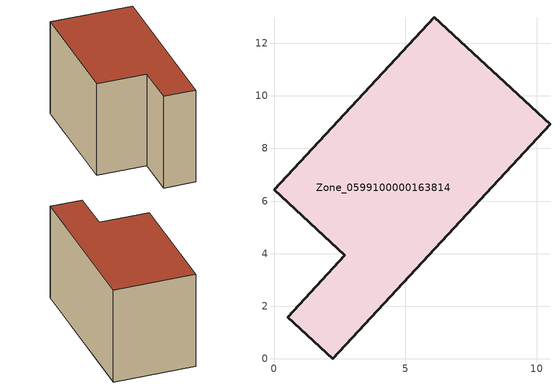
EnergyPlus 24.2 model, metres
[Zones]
Zone_0599100000163814
 floor ground (C_G): 10.5,8.93 2.24,0 0.52,1.58 2.69,3.94 0,6.42 6.09,12.99 z0
 wall outside (C_F): 2.24,0 10.5,8.93 6.09,12.99 0,6.42 2.69,3.94 0.52,1.58 2.24,0 z0:7.22
 roof outside (C_R): 0.52,1.58 2.24,0 10.5,8.93 6.09,12.99 0,6.42 2.69,3.94 z7.22
[BUILDING]
Pand.0599100000163814: North Axis=0; Terrain=City; Loads Convergence Tolerance Value=0.04; Temperature Convergence Tolerance Value=0.4; Solar Distribution=FullExterior; Maximum Number of Warmup Days=25; Minimum Number of Warmup Days=1
[Site:Location]
Rotterdam.The.Hague.AP_ZH_NLD Design_Conditions: Latitude=51.96; Longitude=4.45; Time Zone=1; Elevation=-4.5
[SITE:GROUNDTEMPERATURE:BUILDINGSURFACE]
18, 18, 18, 18, 18, 18, 18, 18, 18, 18, 18, 18
[MATERIAL] Thermal Absorptance=0.9; Solar Absorptance=0.7; Visible Absorptance=0.7
Name | Roughness | Thickness | Conductivity | Density | Specific Heat
G.TI.1975-1991 | MediumSmooth | 0.15 | 0.288461 | 540 | 1210
F.TI.1975-1991 | Rough | 0.3 | 0.230769 | 1920 | 840
R.TI.1975-1991 | MediumRough | 0.2 | 0.153846 | 1500 | 1000
[CONSTRUCTION]
C_G: G.TI.1975-1991
C_F: F.TI.1975-1991
C_R: R.TI.1975-1991
[ZONE]
Zone_0599100000163814: Type=1; Multiplier=1; Ceiling Height=Autocalculate; Volume=Autocalculate; Floor Area=autocalculate; Part of Total Floor Area=Yes
[ZONEINFILTRATION:DESIGNFLOWRATE]
Infil_Zone_0599100000163814: Zone or ZoneList or Space or SpaceList=Zone_0599100000163814; Schedule=AlwaysOn; Design Flow Rate Calculation Method=Flow/Area; Flow Rate per Floor Area=0.003; Constant Term Coefficient=1; Temperature Term Coefficient=0; Velocity Term Coefficient=0; Velocity Squared Term Coefficient=0
[HVACTEMPLATE:ZONE:IDEALLOADSAIRSYSTEM]
Zone_0599100000163814: Maximum Heating Supply Air Temperature=50; Minimum Cooling Supply Air Temperature=13; Maximum Heating Supply Air Humidity Ratio=0.0156; Minimum Cooling Supply Air Humidity Ratio=0.0077; Heating Limit=NoLimit; Cooling Limit=NoLimit; Dehumidification Control Type=ConstantSensibleHeatRatio; Cooling Sensible Heat Ratio=0.7; Dehumidification Setpoint=60; Humidification Control Type=None; Humidification Setpoint=30; Outdoor Air Method=None; Outdoor Air Flow Rate per Person=0.00944; Outdoor Air Flow Rate per Zone Floor Area=0; Outdoor Air Flow Rate per Zone=0; Demand Controlled Ventilation Type=None; Outdoor Air Economizer Type=NoEconomizer; Heat Recovery Type=None; Sensible Heat Recovery Effectiveness=0.7; Latent Heat Recovery Effectiveness=0.65
[ZONECONTROL:THERMOSTAT]
ThermostatControl_Zone_0599100000163814: Zone or ZoneList=Zone_0599100000163814; Control Type Schedule=DualSetpointControlType; Control 1=Thermostat_Zone_0599100000163814; Temperature Difference Between Cutout And Setpoint=0
[THERMOSTATSETPOINT:DUALSETPOINT]
Thermostat_Zone_0599100000163814: Heating Setpoint Temperature Schedule=HeatingSetpoint_Zone_0599100000163814; Cooling Setpoint Temperature Schedule=CoolingSetpoint_Zone_0599100000163814
[SCHEDULE:COMPACT]
HeatingSetpoint_Zone_0599100000163814: Through: 12/31, For: AllDays, Until: 24:00, 21
CoolingSetpoint_Zone_0599100000163814: Through: 12/31, For: AllDays, Until: 24:00, 24
DualSetpointControlType: Through: 12/31, For: AllDays, Until: 24:00, 4
AlwaysOn: Through: 12/31, For: AllDays, Until: 24:00, 1
